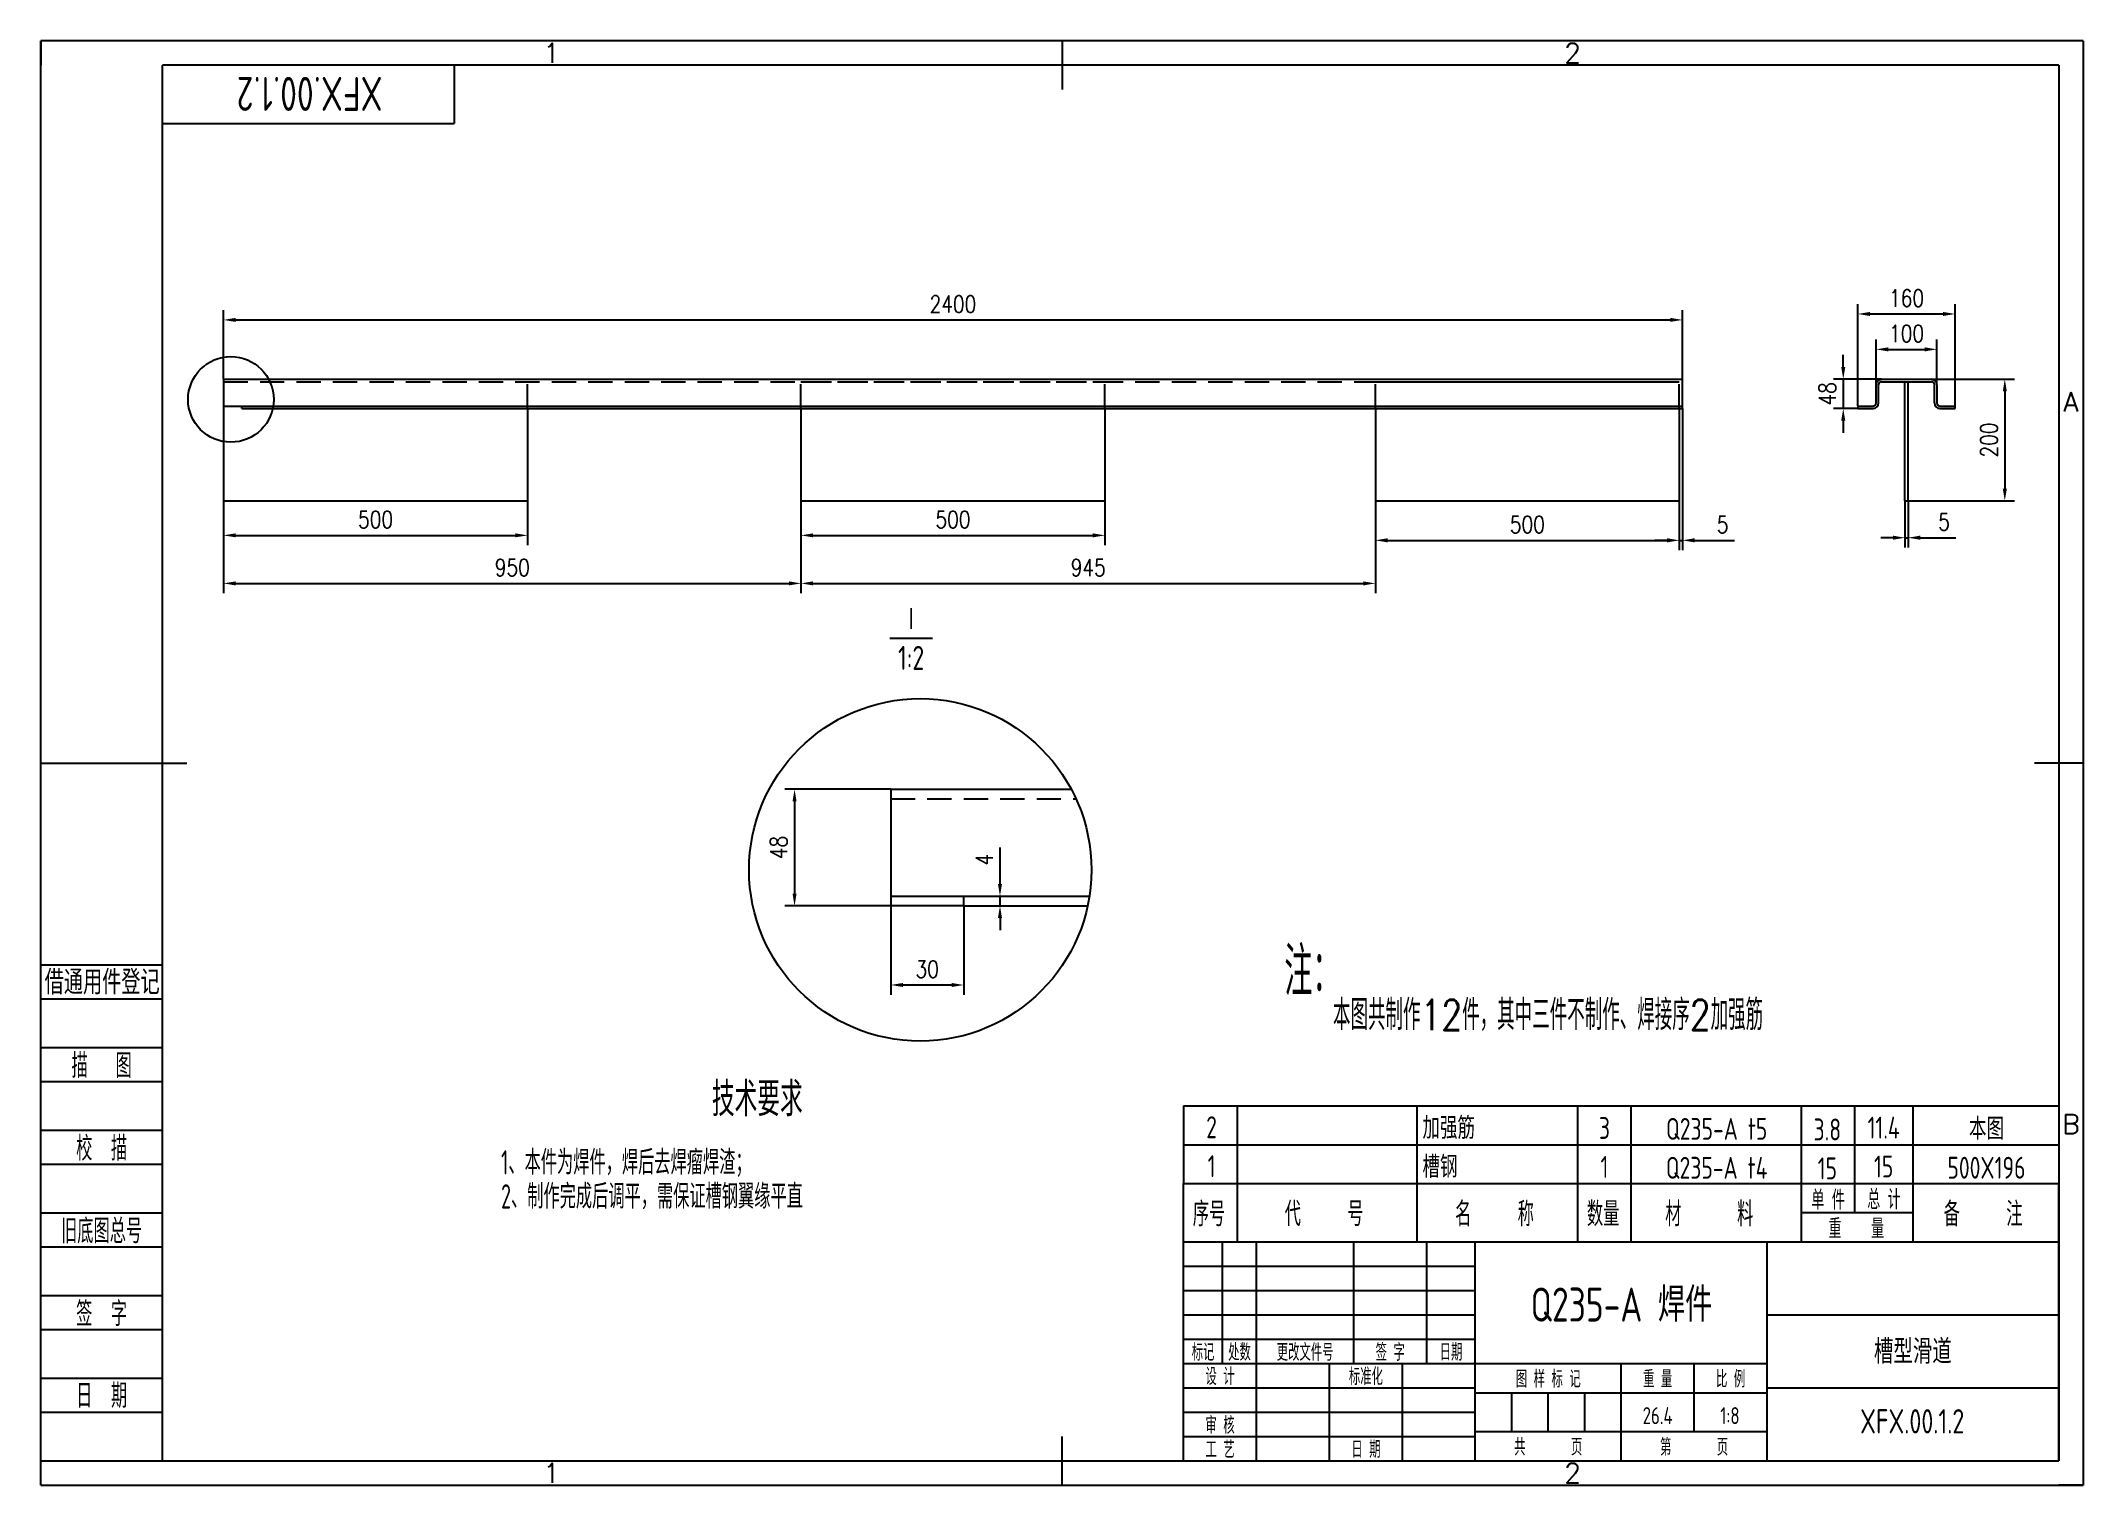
# Model space of a CAD drawing. Header units: inches. Extents: x -200 to 3160, y -40 to 2336.
import ezdxf
from ezdxf.enums import TextEntityAlignment as Align

# ---------------------------------------------------------------- set-up
doc = ezdxf.new("R2010")
doc.units = ezdxf.units.IN
doc.header["$LTSCALE"] = 80
doc.linetypes.add('DASHED', pattern=[0.75, 0.5, -0.25])
for name, color, linetype in [('1轮廓实线层', 7, 'Continuous'), ('2细线层', 4, 'Continuous'), ('4虚线层', 6, 'DASHED'), ('6文字层', 3, 'Continuous'), ('7标注层', 4, 'Continuous'), ('8符号标注层', 31, 'Continuous'), ('图框层', 7, 'Continuous')]:
    doc.layers.add(name, color=color, linetype=linetype)
doc.styles.add('PC_TEXTSTYLE', font='isocp.shx', dxfattribs={"width": 0.8, "bigfont": 'hzfs.shx'})
doc.styles.add('TH_GBDIM', font='romans.shx', dxfattribs={"width": 0.8, "bigfont": 'gbcbig.shx'})
doc.dimstyles.new('TH_GBDIM', dxfattribs={"dimscale": 8, "dimtxt": 3.5, "dimasz": 2.5, "dimexe": 2, "dimexo": 0, "dimgap": 1.5, "dimtad": 1, "dimdec": 1, "dimdsep": 46, "dimtxsty": 'TH_GBDIM', "dimcen": 2.5, "dimclrd": 130, "dimclre": 130, "dimclrt": 3, "dimadec": 0, "dimazin": 2, "dimtfac": 0.714286, "dimtdec": 1, "dimtmove": 0, "dimatfit": 3, "dimfxl": 0, "dimtzin": 0, "dimlwd": -1, "dimlwe": -1, "dimarcsym": 0})

# ---------------------------------------------------------------- blocks, each defined once
blk = doc.blocks.new('*D8')
at = {"layer": '7标注层', "color": 130, "transparency": 16777216}
for p, q in [((2910.4, 1779.3), (3047.1, 1779.3)), ((3031.1, 1759.3), (3031.1, 1599.3)), ((2871.9, 1579.3), (3047.1, 1579.3))]:
    blk.add_line(p, q, dxfattribs=at)
for points in [[(3027.8, 1759.3), (3034.5, 1759.3), (3031.1, 1779.3)], [(3027.8, 1599.3), (3034.5, 1599.3), (3031.1, 1579.3)]]:
    blk.add_solid(points, dxfattribs=at)
at = {"layer": 'Defpoints', "color": 0, "transparency": 16777216}
for p in [(2910.4, 1779.3), (2871.9, 1579.3), (3031.1, 1579.3)]:
    blk.add_point(p, dxfattribs=at)
at = {"layer": '7标注层', "color": 3, "transparency": 16777216, "insert": (3005.1, 1679.3), "char_height": 28, "attachment_point": 5, "rotation": 90, "style": 'TH_GBDIM'}
blk.add_mtext('200', dxfattribs=at)
blk = doc.blocks.new('*D9')
at = {"layer": '7标注层', "color": 130, "transparency": 16777216}
for p, q in [((2819.4, 1770.3), (2819.4, 1844.5)), ((2839.4, 1828.5), (2899.4, 1828.5)), ((2919.4, 1770.3), (2919.4, 1844.5))]:
    blk.add_line(p, q, dxfattribs=at)
for points in [[(2839.4, 1831.8), (2839.4, 1825.1), (2819.4, 1828.5)], [(2899.4, 1831.8), (2899.4, 1825.1), (2919.4, 1828.5)]]:
    blk.add_solid(points, dxfattribs=at)
at = {"layer": 'Defpoints', "color": 0, "transparency": 16777216}
for p in [(2919.4, 1828.5), (2819.4, 1770.3), (2919.4, 1770.3)]:
    blk.add_point(p, dxfattribs=at)
at = {"layer": '7标注层', "color": 3, "transparency": 16777216, "insert": (2869.4, 1854.5), "char_height": 28, "attachment_point": 5, "style": 'TH_GBDIM'}
blk.add_mtext('100', dxfattribs=at)
blk = doc.blocks.new('*D10')
at = {"layer": '7标注层', "color": 130, "transparency": 16777216}
for p, q in [((2765.3, 1799.3), (2765.3, 1819.3)), ((2828.4, 1779.3), (2749.3, 1779.3)), ((2765.3, 1779.3), (2765.3, 1731.3)), ((2789.4, 1731.3), (2749.3, 1731.3)), ((2765.3, 1711.3), (2765.3, 1691.3))]:
    blk.add_line(p, q, dxfattribs=at)
for points in [[(2762, 1799.3), (2768.6, 1799.3), (2765.3, 1779.3)], [(2762, 1711.3), (2768.6, 1711.3), (2765.3, 1731.3)]]:
    blk.add_solid(points, dxfattribs=at)
at = {"layer": 'Defpoints', "color": 0, "transparency": 16777216}
for p in [(2828.4, 1779.3), (2765.3, 1731.3), (2789.4, 1731.3)]:
    blk.add_point(p, dxfattribs=at)
at = {"layer": '7标注层', "color": 3, "transparency": 16777216, "insert": (2739.3, 1755.3), "char_height": 28, "attachment_point": 5, "rotation": 90, "style": 'TH_GBDIM'}
blk.add_mtext('48', dxfattribs=at)
blk = doc.blocks.new('*D11')
at = {"layer": '7标注层', "color": 130, "transparency": 16777216}
for p, q in [((2789.4, 1735.3), (2789.4, 1902.7)), ((2809.4, 1886.7), (2929.4, 1886.7)), ((2949.4, 1735.3), (2949.4, 1902.7))]:
    blk.add_line(p, q, dxfattribs=at)
for points in [[(2809.4, 1890), (2809.4, 1883.3), (2789.4, 1886.7)], [(2929.4, 1890), (2929.4, 1883.3), (2949.4, 1886.7)]]:
    blk.add_solid(points, dxfattribs=at)
at = {"layer": 'Defpoints', "color": 0, "transparency": 16777216}
for p in [(2949.4, 1886.7), (2789.4, 1735.3), (2949.4, 1735.3)]:
    blk.add_point(p, dxfattribs=at)
at = {"layer": '7标注层', "color": 3, "transparency": 16777216, "insert": (2869.4, 1912.7), "char_height": 28, "attachment_point": 5, "style": 'TH_GBDIM'}
blk.add_mtext('160', dxfattribs=at)
blk = doc.blocks.new('*D12')
at = {"layer": '7标注层', "color": 130, "transparency": 16777216}
for p, q in [((100.6, 1779.3), (100.6, 1892.9)), ((2500.6, 1779.3), (2500.6, 1892.9)), ((120.6, 1876.9), (2480.6, 1876.9))]:
    blk.add_line(p, q, dxfattribs=at)
for points in [[(120.6, 1880.3), (120.6, 1873.6), (100.6, 1876.9)], [(2480.6, 1880.3), (2480.6, 1873.6), (2500.6, 1876.9)]]:
    blk.add_solid(points, dxfattribs=at)
at = {"layer": 'Defpoints', "color": 0, "transparency": 16777216}
for p in [(2500.6, 1876.9), (100.6, 1779.3), (2500.6, 1779.3)]:
    blk.add_point(p, dxfattribs=at)
at = {"layer": '7标注层', "color": 3, "transparency": 16777216, "insert": (1300.6, 1902.9), "char_height": 28, "attachment_point": 5, "style": 'TH_GBDIM'}
blk.add_mtext('2400', dxfattribs=at)
blk = doc.blocks.new('*D13')
at = {"layer": '7标注层', "color": 130, "transparency": 16777216}
for p, q in [((2866.9, 1579.3), (2866.9, 1502.6)), ((2871.9, 1579.3), (2871.9, 1502.6)), ((2846.9, 1518.6), (2826.9, 1518.6)), ((2866.9, 1518.6), (2871.9, 1518.6)), ((2891.9, 1518.6), (2950.8, 1518.6))]:
    blk.add_line(p, q, dxfattribs=at)
for points in [[(2846.9, 1522), (2846.9, 1515.3), (2866.9, 1518.6)], [(2891.9, 1522), (2891.9, 1515.3), (2871.9, 1518.6)]]:
    blk.add_solid(points, dxfattribs=at)
at = {"layer": 'Defpoints', "color": 0, "transparency": 16777216}
for p in [(2866.9, 1579.3), (2871.9, 1579.3), (2871.9, 1518.6)]:
    blk.add_point(p, dxfattribs=at)
at = {"layer": '7标注层', "color": 3, "transparency": 16777216, "insert": (2931.3, 1544.6), "char_height": 28, "attachment_point": 5, "style": 'TH_GBDIM'}
blk.add_mtext('5', dxfattribs=at)
blk = doc.blocks.new('*D14')
at = {"layer": '7标注层', "color": 130, "transparency": 16777216}
for p, q in [((1198.3, 1104.9), (1024, 1104.9)), ((1040, 1084.9), (1040, 932.9)), ((1318.3, 912.9), (1024, 912.9))]:
    blk.add_line(p, q, dxfattribs=at)
for points in [[(1036.7, 1084.9), (1043.3, 1084.9), (1040, 1104.9)], [(1036.7, 932.9), (1043.3, 932.9), (1040, 912.9)]]:
    blk.add_solid(points, dxfattribs=at)
at = {"layer": 'Defpoints', "color": 0, "transparency": 16777216}
for p in [(1198.3, 1104.9), (1040, 912.9), (1318.3, 912.9)]:
    blk.add_point(p, dxfattribs=at)
at = {"layer": '7标注层', "color": 3, "transparency": 16777216, "insert": (1014, 1008.9), "char_height": 28, "attachment_point": 5, "rotation": 90, "style": 'TH_GBDIM'}
blk.add_mtext('48', dxfattribs=at)
blk = doc.blocks.new('*D15')
at = {"layer": '7标注层', "color": 130, "transparency": 16777216}
for p, q in [((1198.3, 928.9), (1198.3, 766.8)), ((1318.3, 912.9), (1318.3, 766.8)), ((1218.3, 782.8), (1298.3, 782.8))]:
    blk.add_line(p, q, dxfattribs=at)
for points in [[(1218.3, 786.1), (1218.3, 779.5), (1198.3, 782.8)], [(1298.3, 786.1), (1298.3, 779.5), (1318.3, 782.8)]]:
    blk.add_solid(points, dxfattribs=at)
at = {"layer": 'Defpoints', "color": 0, "transparency": 16777216}
for p in [(1198.3, 928.9), (1318.3, 912.9), (1318.3, 782.8)]:
    blk.add_point(p, dxfattribs=at)
at = {"layer": '7标注层', "color": 3, "transparency": 16777216, "insert": (1258.3, 808.8), "char_height": 28, "attachment_point": 5, "style": 'TH_GBDIM'}
blk.add_mtext('30', dxfattribs=at)
blk = doc.blocks.new('*D16')
at = {"layer": '7标注层', "color": 130, "transparency": 16777216}
for p, q in [((1378, 948.9), (1378, 1008.9)), ((1358.5, 928.9), (1394, 928.9)), ((1358.5, 912.9), (1394, 912.9)), ((1378, 912.9), (1378, 928.9)), ((1378, 892.9), (1378, 872.9))]:
    blk.add_line(p, q, dxfattribs=at)
for points in [[(1374.6, 948.9), (1381.3, 948.9), (1378, 928.9)], [(1374.6, 892.9), (1381.3, 892.9), (1378, 912.9)]]:
    blk.add_solid(points, dxfattribs=at)
at = {"layer": 'Defpoints', "color": 0, "transparency": 16777216}
for p in [(1358.5, 928.9), (1358.5, 912.9), (1378, 928.9)]:
    blk.add_point(p, dxfattribs=at)
at = {"layer": '7标注层', "color": 3, "transparency": 16777216, "insert": (1352, 988.9), "char_height": 28, "attachment_point": 5, "rotation": 90, "style": 'TH_GBDIM'}
blk.add_mtext('4', dxfattribs=at)
blk = doc.blocks.new('*D17')
at = {"layer": '7标注层', "color": 130, "transparency": 16777216}
for p, q in [((100.6, 1579.3), (100.6, 1427.5)), ((1050.6, 1579.3), (1050.6, 1427.5)), ((120.6, 1443.5), (1030.6, 1443.5))]:
    blk.add_line(p, q, dxfattribs=at)
for points in [[(120.6, 1446.8), (120.6, 1440.1), (100.6, 1443.5)], [(1030.6, 1446.8), (1030.6, 1440.1), (1050.6, 1443.5)]]:
    blk.add_solid(points, dxfattribs=at)
at = {"layer": 'Defpoints', "color": 0, "transparency": 16777216}
for p in [(100.6, 1579.3), (1050.6, 1579.3), (1050.6, 1443.5)]:
    blk.add_point(p, dxfattribs=at)
at = {"layer": '7标注层', "color": 3, "transparency": 16777216, "insert": (575.6, 1469.5), "char_height": 28, "attachment_point": 5, "style": 'TH_GBDIM'}
blk.add_mtext('950', dxfattribs=at)
blk = doc.blocks.new('*D18')
at = {"layer": '7标注层', "color": 130, "transparency": 16777216}
for p, q in [((1050.6, 1579.3), (1050.6, 1427.5)), ((1995.6, 1579.3), (1995.6, 1427.5)), ((1070.6, 1443.5), (1975.6, 1443.5))]:
    blk.add_line(p, q, dxfattribs=at)
for points in [[(1070.6, 1446.8), (1070.6, 1440.1), (1050.6, 1443.5)], [(1975.6, 1446.8), (1975.6, 1440.1), (1995.6, 1443.5)]]:
    blk.add_solid(points, dxfattribs=at)
at = {"layer": 'Defpoints', "color": 0, "transparency": 16777216}
for p in [(1050.6, 1579.3), (1995.6, 1579.3), (1995.6, 1443.5)]:
    blk.add_point(p, dxfattribs=at)
at = {"layer": '7标注层', "color": 3, "transparency": 16777216, "insert": (1523.1, 1469.5), "char_height": 28, "attachment_point": 5, "style": 'TH_GBDIM'}
blk.add_mtext('945', dxfattribs=at)
blk = doc.blocks.new('*D19')
at = {"layer": '7标注层', "color": 130, "transparency": 16777216}
for p, q in [((2500.6, 1731.3), (2500.6, 1498.3)), ((2495.6, 1579.3), (2495.6, 1498.3)), ((2475.6, 1514.3), (2455.6, 1514.3)), ((2495.6, 1514.3), (2500.6, 1514.3)), ((2520.6, 1514.3), (2586.2, 1514.3))]:
    blk.add_line(p, q, dxfattribs=at)
for points in [[(2475.6, 1517.7), (2475.6, 1511), (2495.6, 1514.3)], [(2520.6, 1517.7), (2520.6, 1511), (2500.6, 1514.3)]]:
    blk.add_solid(points, dxfattribs=at)
at = {"layer": 'Defpoints', "color": 0, "transparency": 16777216}
for p in [(2500.6, 1731.3), (2495.6, 1579.3), (2495.6, 1514.3)]:
    blk.add_point(p, dxfattribs=at)
at = {"layer": '7标注层', "color": 3, "transparency": 16777216, "insert": (2566.8, 1540.3), "char_height": 28, "attachment_point": 5, "style": 'TH_GBDIM'}
blk.add_mtext('5', dxfattribs=at)
blk = doc.blocks.new('*D20')
at = {"layer": '7标注层', "color": 130, "transparency": 16777216}
for p, q in [((100.6, 1579.3), (100.6, 1506.5)), ((600.6, 1579.3), (600.6, 1506.5)), ((120.6, 1522.5), (580.6, 1522.5))]:
    blk.add_line(p, q, dxfattribs=at)
for points in [[(120.6, 1525.8), (120.6, 1519.2), (100.6, 1522.5)], [(580.6, 1525.8), (580.6, 1519.2), (600.6, 1522.5)]]:
    blk.add_solid(points, dxfattribs=at)
at = {"layer": 'Defpoints', "color": 0, "transparency": 16777216}
for p in [(100.6, 1579.3), (600.6, 1579.3), (600.6, 1522.5)]:
    blk.add_point(p, dxfattribs=at)
at = {"layer": '7标注层', "color": 3, "transparency": 16777216, "insert": (350.6, 1548.5), "char_height": 28, "attachment_point": 5, "style": 'TH_GBDIM'}
blk.add_mtext('500', dxfattribs=at)
blk = doc.blocks.new('*D21')
at = {"layer": '7标注层', "color": 130, "transparency": 16777216}
for p, q in [((1050.6, 1579.3), (1050.6, 1506.5)), ((1550.6, 1579.3), (1550.6, 1506.5)), ((1070.6, 1522.5), (1530.6, 1522.5))]:
    blk.add_line(p, q, dxfattribs=at)
for points in [[(1070.6, 1525.8), (1070.6, 1519.2), (1050.6, 1522.5)], [(1530.6, 1525.8), (1530.6, 1519.2), (1550.6, 1522.5)]]:
    blk.add_solid(points, dxfattribs=at)
at = {"layer": 'Defpoints', "color": 0, "transparency": 16777216}
for p in [(1050.6, 1579.3), (1550.6, 1579.3), (1550.6, 1522.5)]:
    blk.add_point(p, dxfattribs=at)
at = {"layer": '7标注层', "color": 3, "transparency": 16777216, "insert": (1300.6, 1548.5), "char_height": 28, "attachment_point": 5, "style": 'TH_GBDIM'}
blk.add_mtext('500', dxfattribs=at)
blk = doc.blocks.new('*D22')
at = {"layer": '7标注层', "color": 130, "transparency": 16777216}
for p, q in [((1995.6, 1579.3), (1995.6, 1498.3)), ((2495.6, 1579.3), (2495.6, 1498.3)), ((2015.6, 1514.3), (2475.6, 1514.3))]:
    blk.add_line(p, q, dxfattribs=at)
for points in [[(2015.6, 1517.7), (2015.6, 1511), (1995.6, 1514.3)], [(2475.6, 1517.7), (2475.6, 1511), (2495.6, 1514.3)]]:
    blk.add_solid(points, dxfattribs=at)
at = {"layer": 'Defpoints', "color": 0, "transparency": 16777216}
for p in [(1995.6, 1579.3), (2495.6, 1579.3), (2495.6, 1514.3)]:
    blk.add_point(p, dxfattribs=at)
at = {"layer": '7标注层', "color": 3, "transparency": 16777216, "insert": (2245.6, 1540.3), "char_height": 28, "attachment_point": 5, "style": 'TH_GBDIM'}
blk.add_mtext('500', dxfattribs=at)
blk = doc.blocks.new('PC_TITLE_BLOCK')
at = {"layer": '1轮廓实线层'}
for p, q in [((0, 45), (-180, 45)), ((-180, 0), (-180, 45)), ((-172, 20), (-172, 45)), ((-165, 20), (-165, 45)), ((-145, 20), (-145, 45)), ((-130, 20), (-130, 45)), ((-120, 0), (-120, 45)), ((-60, 30), (0, 30)), ((-180, 20), (-60, 20)), ((-165, 0), (-165, 20)), ((-150, 0), (-150, 20)), ((-135, 0), (-135, 20)), ((-60, 15), (0, 15)), ((-180, 0), (0, 0))]:
    blk.add_line(p, q, dxfattribs=at)
at = {"layer": '1轮廓实线层', "color": 7}
for p, q in [((-60, 0), (-60, 45)), ((-180, 25), (-120, 25))]:
    blk.add_line(p, q, dxfattribs=at)
at = {"layer": '2细线层'}
for p, q in [((-180, 40), (-120, 40)), ((-180, 35), (-120, 35)), ((-180, 30), (-120, 30)), ((-90, 0), (-90, 20)), ((-75, 6), (-75, 20)), ((-180, 15), (-120, 15)), ((-120, 14), (-60, 14)), ((-112.5, 6), (-112.5, 14)), ((-105, 6), (-105, 14)), ((-97.5, 6), (-97.5, 14)), ((-180, 10), (-120, 10)), ((-180, 5), (-120, 5)), ((-120, 6), (-60, 6))]:
    blk.add_line(p, q, dxfattribs=at)
at = {"layer": '图框层'}
blk.add_line((0, 0), (0, 45), dxfattribs=at)
at = {"layer": '6文字层', "style": 'PC_TEXTSTYLE', "width": 0.667}
for s, p in [('标记', (-176, 22.5)), ('处数', (-168.5, 22.5)), (' 更改文件号 ', (-155, 22.5)), (' 签 字 ', (-137.5, 22.5)), (' 日期 ', (-125, 22.5)), (' 设 计 ', (-172.5, 17.51)), (' 标准化 ', (-142.5, 17.51)), (' 图 样 标 记 ', (-105, 17)), (' 重 量 ', (-82.5, 17)), (' 比 例 ', (-67.5, 17)), (' 审 核 ', (-172.5, 7.5)), (' 工 艺 ', (-172.5, 2.5)), (' 日 期 ', (-142.5, 2.5)), ('共       页', (-105, 3)), ('第       页', (-75, 3))]:
    blk.add_text(s, height=3.5, dxfattribs=at).set_placement(p, align=Align.MIDDLE)
at = {"layer": '6文字层', "style": 'PC_TEXTSTYLE', "flags": 8}
for tag, height, width, p, p2 in [('企业名称', 5, 1.98445, (-54.29, 34.82), (-5.27, 34.82)), ('产品名称或材料标记', 7, 0.600652, (-113.46, 28.64), (-66.42, 28.64)), ('图样名称', 5, 2.004495, (-54.79, 19.98), (-5.27, 19.98)), ('标准化', 3.5, 1.023147, (-133.83, 15.37), (-120.75, 15.37)), ('审核', 3.5, 1.579393, (-163.99, 5.37), (-150.63, 5.37)), ('重量', 3.5, 1.408247, (-88.46, 7.54), (-76.55, 7.54)), ('比例', 3.5, 1.385287, (-73.35, 7.54), (-61.93, 7.54)), ('图样代号', 5, 2.006536, (-54.79, 5.63), (-5.52, 5.63)), ('工艺', 3.5, 1.621807, (-164.21, 0.37), (-150.89, 0.37)), ('共几页', 3.5, 0.557144, (-108.07, 0.63), (-101.05, 0.63)), ('日期', 3.5, 1.560088, (-133.83, 0.37), (-120.75, 0.37))]:
    blk.add_attdef(tag, text='', height=height, dxfattribs=dict(at, width=width)).set_placement(p, p2, align=Align.FIT)
at = {"layer": '6文字层', "style": 'PC_TEXTSTYLE', "width": 9.905045, "flags": 8}
blk.add_attdef('设计', text='', height=3.5, rotation=358.4644, dxfattribs=at).set_placement((-164.23, 15.37), (-150.37, 15), align=Align.FIT)
at = {"layer": '6文字层', "color": 3, "style": 'PC_TEXTSTYLE', "width": 0.56476, "flags": 8}
blk.add_attdef('第几页', text='', height=3.5, dxfattribs=at).set_placement((-78.29, 0.75), (-71.16, 0.75), align=Align.FIT)
at = {"layer": '6文字层', "ltscale": 10, "style": 'PC_TEXTSTYLE', "flags": 1}
blk.add_attdef('图纸张数', (-58.68, -0.49), '', height=2.5, dxfattribs=at)
blk = doc.blocks.new('PC_FJL_BLOCK')
at = {"layer": '2细线层'}
for p, q in [((-25, 102), (0, 102)), ((-25, 95), (0, 95)), ((-25, 85), (0, 85)), ((-25, 78), (0, 78)), ((-25, 68), (0, 68)), ((-25, 61), (0, 61)), ((-25, 51), (0, 51)), ((-25, 44), (0, 44)), ((-25, 34), (0, 34)), ((-25, 27), (0, 27)), ((-25, 17), (0, 17)), ((-25, 10), (0, 10)), ((-25, 0), (0, 0))]:
    blk.add_line(p, q, dxfattribs=at)
at = {"layer": '6文字层', "color": 3, "style": 'PC_TEXTSTYLE', "width": 0.715685}
blk.add_text('借通用件登记', height=5, dxfattribs=at).set_placement((-24.22, 95.91), (-0.56, 95.91), align=Align.FIT)
at = {"layer": '6文字层', "color": 3, "style": 'PC_TEXTSTYLE'}
for s, width, p in [('描   图', 0.6667, (-12.5, 81.5)), ('校  描', 0.667, (-12.5, 64.5)), ('旧底图总号', 0.667, (-12.5, 47.5)), ('签  字', 0.667, (-12.5, 30.5)), ('日  期', 0.667, (-12.49, 13.6))]:
    blk.add_text(s, height=5, dxfattribs=dict(at, width=width)).set_placement(p, align=Align.MIDDLE)
at = {"layer": '6文字层', "style": 'PC_TEXTSTYLE'}
for tag, width, p, p2 in [('借通用件登记', 0.671328, (-23.44, 86.36), (-1.25, 86.36)), ('描图', 2.120922, (-23.44, 69.36), (-1.25, 69.36)), ('校图', 2.149976, (-23.75, 52.06), (-1.25, 52.06)), ('旧底图总号', 0.761452, (-22.84, 35.67), (-1.86, 35.67)), ('签字', 2.026939, (-23.14, 18.37), (-1.56, 18.37)), ('日期', 1.89999, (-22.84, 1.37), (-2.17, 1.37))]:
    blk.add_attdef(tag, text='', height=5, dxfattribs=dict(at, width=width)).set_placement(p, p2, align=Align.FIT)
blk = doc.blocks.new('PC_TYDH_BLOCK')
at = {"layer": '2细线层', "linetype": 'Continuous'}
for p in [(60, 0), (0, -12)]:
    blk.add_line(p, (60, -12), dxfattribs=at)
at = {"layer": '6文字层', "style": 'PC_TEXTSTYLE', "width": 1.815486}
blk.add_attdef('图样代号', text='', height=7, rotation=180, dxfattribs=at).set_placement((58.24, -2.4), (2.35, -2.4), align=Align.FIT)
blk = doc.blocks.new('PC_MXBTITLERECORD')
at = {"layer": '1轮廓实线层'}
for p, q in [((-180, 0), (-180, 12)), ((0, 0), (0, 12))]:
    blk.add_line(p, q, dxfattribs=at)
at = {"layer": '2细线层'}
for p, q in [((-169, 12), (-169, 0)), ((-132, 12), (-132, 0)), ((-99, 12), (-99, 0)), ((-88, 12), (-88, 0)), ((-53, 12), (-53, 0)), ((-42, 12), (-42, 6)), ((-30, 12), (-30, 0)), ((-30, 6), (-53, 6))]:
    blk.add_line(p, q, dxfattribs=at)
at = {"style": 'PC_TEXTSTYLE', "flags": 1}
blk.add_attdef('Fo oFShowMe', (-53, 6), '', height=0.00000005, dxfattribs=at)
at = {"layer": '6文字层', "style": 'PC_TEXTSTYLE', "width": 0.667}
for s, height, p in [('序号', 5, (-174.77, 6)), ('代     号', 5, (-151.09, 6)), ('名     称', 5, (-116.06, 6)), ('数量', 5, (-93.71, 6)), ('材      料', 5, (-71.89, 6)), ('单 件', 4, (-47.45, 8.84)), ('总 计', 4, (-35.96, 8.94)), ('备     注', 5, (-15.57, 6)), ('重    量', 4, (-41.65, 2.94))]:
    blk.add_text(s, height=height, dxfattribs=at).set_placement(p, align=Align.MIDDLE)
blk = doc.blocks.new('PC_MXB_BLOCK')
at = {"layer": '1轮廓实线层'}
for p, q in [((-180, 8), (-180, 0)), ((0, 8), (0, 0))]:
    blk.add_line(p, q, dxfattribs=at)
at = {"layer": '2细线层'}
for p, q in [((-180, 8), (0, 8)), ((-169, 8), (-169, 0)), ((-132, 8), (-132, 0)), ((-99, 8), (-99, 0)), ((-88, 8), (-88, 0)), ((-53, 8), (-53, 0)), ((-42, 8), (-42, 0)), ((-30, 8), (-30, 0)), ((-180, 0), (0, 0))]:
    blk.add_line(p, q, dxfattribs=at)
at = {"layer": '6文字层', "style": 'PC_TEXTSTYLE'}
for tag, width, p, p2 in [('序号', 0.769182, (-178.38, 1.35), (-170.09, 1.35)), ('代号', 3.14773, (-168.05, 1.35), (-134.11, 1.35)), ('名称', 2.802424, (-130.87, 1.2), (-100.28, 1.2)), ('数量', 0.817449, (-97.88, 1.2), (-89, 1.2)), ('材料', 2.943328, (-86.43, 1.01), (-54.3, 1.01)), ('单重', 0.854038, (-52.21, 0.89), (-43, 0.89)), ('总重', 0.958888, (-41.2, 1.27), (-30.86, 1.27)), ('备注', 2.494074, (-28.61, 1.02), (-1.16, 1.02))]:
    blk.add_attdef(tag, text='', height=4.5, dxfattribs=dict(at, width=width)).set_placement(p, p2, align=Align.FIT)

msp = doc.modelspace()

# ---------------------------------------------------------------- linework, layer by layer
at = {"layer": '1轮廓实线层'}
for p, q in [((1480, 2336), (1480, 2256)), ((100.56, 1779.29), (2500.56, 1779.29)), ((100.56, 1779.29), (100.56, 1735.29)), ((2500.56, 1779.29), (2500.56, 1731.29)), ((2819.37, 1740.29), (2819.37, 1770.29)), ((2828.37, 1779.29), (2910.37, 1779.29)), ((2919.37, 1770.29), (2919.37, 1740.29)), ((100.56, 1735.29), (2500.56, 1735.29)), ((100.56, 1735.29), (100.56, 1579.29)), ((130.56, 1731.29), (130.56, 1735.29)), ((130.56, 1731.29), (2500.56, 1731.29)), ((600.56, 1731.29), (600.56, 1579.29)), ((1050.56, 1731.29), (1050.56, 1579.29)), ((1550.56, 1731.29), (1550.56, 1579.29)), ((1995.56, 1731.29), (1995.56, 1579.29)), ((2495.56, 1731.29), (2495.56, 1579.29)), ((2789.37, 1735.29), (2814.37, 1735.29)), ((2789.37, 1735.29), (2789.37, 1731.29)), ((2924.37, 1735.29), (2949.37, 1735.29)), ((2949.37, 1731.29), (2949.37, 1735.29)), ((100.56, 1579.29), (600.56, 1579.29)), ((1050.56, 1579.29), (1550.56, 1579.29)), ((1995.56, 1579.29), (2495.56, 1579.29)), ((-200, 1148), (40, 1148)), ((3160, 1148), (3080, 1148)), ((1198.34, 1104.85), (1495.23, 1104.85)), ((1198.34, 1104.85), (1198.34, 928.85)), ((1198.34, 928.85), (1525.06, 928.85)), ((1318.34, 912.85), (1318.34, 928.85)), ((1318.34, 912.85), (1522.09, 912.85)), ((1480, -40), (1480, 40))]:
    msp.add_line(p, q, dxfattribs=at)
for centre, radius, start, end in [((2828.37, 1770.29), 9, 90, 180), ((2910.37, 1770.29), 9, 0, 90), ((2814.37, 1740.29), 5, 270, 0), ((2924.37, 1740.29), 5, 180, 270)]:
    msp.add_arc(centre, radius, start, end, dxfattribs=at)
at = {"layer": '2细线层'}
for p, q in [((-200, -40), (-200, 2336)), ((3160, 2336), (-200, 2336)), ((-200, 2336), (-200, 2296)), ((1480, 2336), (1480, 2296)), ((3160, 2336), (3160, -40)), ((3160, 1148), (3120, 1148)), ((-200, -40), (-200, 0)), ((1480, -40), (1480, 0)), ((-200, -40), (3160, -40)), ((3160, -40), (3120, -40))]:
    msp.add_line(p, q, dxfattribs=at)
at = {"layer": '2细线层', "color": 4}
for p, q in [((2823.37, 1740.29), (2823.37, 1770.29)), ((2828.37, 1775.29), (2910.37, 1775.29)), ((2866.87, 1579.29), (2866.87, 1775.29)), ((2871.87, 1579.29), (2871.87, 1775.29)), ((2915.37, 1740.29), (2915.37, 1770.29)), ((2789.37, 1731.29), (2814.37, 1731.29)), ((2924.37, 1731.29), (2949.37, 1731.29)), ((2866.87, 1579.29), (2871.87, 1579.29))]:
    msp.add_line(p, q, dxfattribs=at)
for centre, radius, start, end in [((2828.37, 1770.29), 5, 90, 180), ((2910.37, 1770.29), 5, 0, 90), ((2814.37, 1740.29), 9, 270, 0), ((2924.37, 1740.29), 9, 180, 270)]:
    msp.add_arc(centre, radius, start, end, dxfattribs=at)
at = {"layer": '4虚线层'}
for p, q in [((100.56, 1775.29), (2500.56, 1775.29)), ((100.56, 1775.29), (600.56, 1775.29)), ((600.56, 1731.29), (600.56, 1775.29)), ((1050.56, 1775.29), (1550.56, 1775.29)), ((1050.56, 1731.29), (1050.56, 1775.29)), ((1550.56, 1731.29), (1550.56, 1775.29)), ((1995.56, 1775.29), (2495.56, 1775.29)), ((1995.56, 1731.29), (1995.56, 1775.29)), ((2495.56, 1731.29), (2495.56, 1775.29)), ((1198.34, 1088.85), (1503.14, 1088.85))]:
    msp.add_line(p, q, dxfattribs=at)
at = {"layer": '8符号标注层', "color": 7}
msp.add_line((1266.85, 1352.66), (1196.85, 1352.66), dxfattribs=at)
at = {"layer": '8符号标注层'}
for centre, radius in [((112.66, 1746.13), 70.41), ((1246.77, 972.21), 281.65)]:
    msp.add_circle(centre, radius, dxfattribs=at)
at = {"layer": '图框层'}
for p, q in [((0, 0), (0, 2296)), ((3120, 2296), (0, 2296)), ((3120, 2296), (3120, 0)), ((0, 0), (3120, 0))]:
    msp.add_line(p, q, dxfattribs=at)

# ---------------------------------------------------------------- block references
ref = msp.add_blockref('PC_TYDH_BLOCK', (0, 2296), dxfattribs=dict(at, xscale=8, yscale=8, zscale=8))
ref.add_attrib('图样代号', 'XFX.00.1.2', dxfattribs={"layer": '6文字层', "height": 56, "rotation": 180, "style": 'PC_TEXTSTYLE', "width": 0.8}).set_placement((242.34, 2276.77), align=Align.CENTER)
at = {"layer": '图框层', "xscale": 8, "yscale": 8, "zscale": 8}
for name, p in [('PC_FJL_BLOCK', (0, 0)), ('PC_MXBTITLERECORD', (3120, 360))]:
    msp.add_blockref(name, p, dxfattribs=at)
at = {"layer": '图框层'}
ref = msp.add_blockref('PC_MXB_BLOCK', (3120, 520), dxfattribs=dict(at, xscale=8, yscale=8, zscale=8))
ref.add_attrib('材料', 'Q235-A t5', dxfattribs={"layer": '6文字层', "height": 36, "style": 'PC_TEXTSTYLE', "width": 0.8}).set_placement((2557.05, 528.08), align=Align.CENTER)
ref.add_attrib('序号', '2', dxfattribs={"layer": '6文字层', "height": 36, "style": 'PC_TEXTSTYLE', "width": 0.8}).set_placement((1726.12, 530.79), align=Align.CENTER)
ref.add_attrib('名称', '加强筋', (2073.07, 529.56), dxfattribs={"layer": '6文字层', "height": 36, "style": 'PC_TEXTSTYLE', "width": 0.8})
ref.add_attrib('数量', '3', dxfattribs={"layer": '6文字层', "height": 36, "style": 'PC_TEXTSTYLE', "width": 0.8}).set_placement((2372.48, 529.56), align=Align.CENTER)
ref.add_attrib('备注', '本图', dxfattribs={"layer": '6文字层', "height": 36, "style": 'PC_TEXTSTYLE', "width": 0.8}).set_placement((3000.92, 528.2), align=Align.CENTER)
ref.add_attrib('单重', '3.8', dxfattribs={"layer": '6文字层', "height": 36, "style": 'PC_TEXTSTYLE', "width": 0.8}).set_placement((2739.17, 527.1), align=Align.CENTER)
ref.add_attrib('总重', '11.4', dxfattribs={"layer": '6文字层', "height": 36, "style": 'PC_TEXTSTYLE', "width": 0.8}).set_placement((2831.79, 530.12), align=Align.CENTER)
ref = msp.add_blockref('PC_MXB_BLOCK', (3120, 456), dxfattribs=dict(at, xscale=8, yscale=8, zscale=8))
ref.add_attrib('材料', 'Q235-A t4', dxfattribs={"layer": '6文字层', "height": 36, "style": 'PC_TEXTSTYLE', "width": 0.8}).set_placement((2557.05, 464.08), align=Align.CENTER)
ref.add_attrib('序号', '1', dxfattribs={"layer": '6文字层', "height": 36, "style": 'PC_TEXTSTYLE', "width": 0.8}).set_placement((1726.12, 466.79), align=Align.CENTER)
ref.add_attrib('名称', '槽钢', (2073.07, 465.56), dxfattribs={"layer": '6文字层', "height": 36, "style": 'PC_TEXTSTYLE', "width": 0.8})
ref.add_attrib('数量', '1', dxfattribs={"layer": '6文字层', "height": 36, "style": 'PC_TEXTSTYLE', "width": 0.8}).set_placement((2372.48, 465.56), align=Align.CENTER)
ref.add_attrib('备注', '500X196', dxfattribs={"layer": '6文字层', "height": 36, "style": 'PC_TEXTSTYLE', "width": 0.8}).set_placement((3000.92, 464.2), align=Align.CENTER)
ref.add_attrib('单重', '15', dxfattribs={"layer": '6文字层', "height": 36, "style": 'PC_TEXTSTYLE', "width": 0.8}).set_placement((2739.17, 463.1), align=Align.CENTER)
ref.add_attrib('总重', '15', dxfattribs={"layer": '6文字层', "height": 36, "style": 'PC_TEXTSTYLE', "width": 0.8}).set_placement((2831.79, 466.12), align=Align.CENTER)
ref = msp.add_blockref('PC_TITLE_BLOCK', (3120, 0), dxfattribs=dict(at, xscale=8, yscale=8, zscale=8))
ref.add_attrib('重量', '26.4', dxfattribs={"layer": '6文字层', "height": 28, "style": 'PC_TEXTSTYLE', "width": 0.8}).set_placement((2459.98, 60.34), align=Align.CENTER)
ref.add_attrib('产品名称或材料标记', 'Q235-A 焊件', dxfattribs={"layer": '6文字层', "height": 56, "style": 'PC_TEXTSTYLE', "width": 0.8}).set_placement((2400.46, 229.08), align=Align.CENTER)
ref.add_attrib('图样名称', '槽型滑道', dxfattribs={"layer": '6文字层', "height": 40, "style": 'PC_TEXTSTYLE', "width": 0.8}).set_placement((2879.79, 159.82), align=Align.CENTER)
ref.add_attrib('图样代号', 'XFX.00.1.2', dxfattribs={"layer": '6文字层', "height": 40, "style": 'PC_TEXTSTYLE', "width": 0.8}).set_placement((2878.8, 45.04), align=Align.CENTER)
ref.add_attrib('比例', '1:8', dxfattribs={"layer": '6文字层', "height": 28, "style": 'PC_TEXTSTYLE', "width": 0.8}).set_placement((2578.87, 60.34), align=Align.CENTER)

# ---------------------------------------------------------------- texts
at = {"layer": '6文字层', "style": 'TH_GBDIM'}
for s, p in [('1', (640, 2316)), ('2', (2320, 2316)), ('A', (3140, 1742)), ('B', (3140, 554)), ('1', (640, -20)), ('2', (2320, -20))]:
    msp.add_text(s, height=32, dxfattribs=at).set_placement(p, align=Align.MIDDLE)
at = {"layer": '6文字层', "style": 'PC_TEXTSTYLE', "width": 0.667}
msp.add_text('技术要求', height=56, dxfattribs=at).set_placement((978.75, 623.01), align=Align.TOP_CENTER)
for s, p in [('1、本件为焊件，焊后去焊瘤焊渣；', (557.13, 511.01)), ('2、制作完成后调平，需保证槽钢翼缘平直', (557.13, 455.01))]:
    msp.add_text(s, height=40, dxfattribs=at).set_placement(p, align=Align.TOP_LEFT)
at = {"layer": '6文字层', "attachment_point": 8, "style": 'PC_TEXTSTYLE'}
for s, insert, char_height in [('Ⅰ', (1231.85, 1364.66), 39.59), ('1:2', (1231.85, 1301.07), 39.592)]:
    msp.add_mtext(s, dxfattribs=dict(at, insert=insert, char_height=char_height))
at = {"layer": '7标注层', "color": 3, "attachment_point": 5, "style": 'TH_GBDIM'}
for s, insert, char_height in [('注：', (1891.87, 805.12), 80), ('本图共制作12件，其中三件不制作、焊接序2加强筋', (2279.65, 732.84), 50)]:
    msp.add_mtext(s, dxfattribs=dict(at, insert=insert, char_height=char_height))

# ---------------------------------------------------------------- dimensions: what is measured, and where the dimension line sits
at = {"layer": '7标注层'}
for base, p1, p2, picture, middle in [((2500.56, 1876.92), (100.56, 1779.29), (2500.56, 1779.29), '*D12', (1300.56, 1902.92)), ((2949.37, 1886.66), (2789.37, 1735.29), (2949.37, 1735.29), '*D11', (2869.37, 1912.66)), ((2919.37, 1828.47), (2819.37, 1770.29), (2919.37, 1770.29), '*D9', (2869.37, 1854.47)), ((600.56, 1522.49), (100.56, 1579.29), (600.56, 1579.29), '*D20', (350.56, 1548.49)), ((1995.56, 1443.45), (1050.56, 1579.29), (1995.56, 1579.29), '*D18', (1523.06, 1469.45)), ((1550.56, 1522.49), (1050.56, 1579.29), (1550.56, 1579.29), '*D21', (1300.56, 1548.49)), ((2495.56, 1514.35), (1995.56, 1579.29), (2495.56, 1579.29), '*D22', (2245.56, 1540.35)), ((2871.87, 1518.62), (2866.87, 1579.29), (2871.87, 1579.29), '*D13', (2931.34, 1544.62))]:
    dim = msp.add_linear_dim(base=base, p1=p1, p2=p2, dimstyle='TH_GBDIM', dxfattribs=at)
    dim.commit()
    dim.dimension.update_dxf_attribs({"geometry": picture, "text_midpoint": middle})
dim = msp.add_linear_dim(base=(2765.31, 1731.29), p1=(2828.37, 1779.29), p2=(2789.37, 1731.29), angle=90, dimstyle='TH_GBDIM', dxfattribs=at)
dim.commit()
dim.dimension.update_dxf_attribs({"geometry": '*D10', "text_midpoint": (2765.31, 1755.29), "dimtype": 160})
dim = msp.add_linear_dim(base=(3031.13, 1579.29), p1=(2910.37, 1779.29), p2=(2871.87, 1579.29), angle=90, dimstyle='TH_GBDIM', dxfattribs=at)
dim.commit()
dim.dimension.update_dxf_attribs({"geometry": '*D8', "text_midpoint": (3005.13, 1679.29)})
for base, p1, p2, picture, middle in [((2495.56, 1514.35), (2500.56, 1731.29), (2495.56, 1579.29), '*D19', (2566.78, 1514.35)), ((1050.56, 1443.45), (100.56, 1579.29), (1050.56, 1579.29), '*D17', (575.56, 1443.45))]:
    dim = msp.add_linear_dim(base=base, p1=p1, p2=p2, dimstyle='TH_GBDIM', dxfattribs=at)
    dim.commit()
    dim.dimension.update_dxf_attribs({"geometry": picture, "text_midpoint": middle, "dimtype": 160})
for base, p1, p2, picture, middle in [((1040, 912.85), (1198.34, 1104.85), (1318.34, 912.85), '*D14', (1014, 1008.85)), ((1377.95, 928.85), (1358.53, 912.85), (1358.53, 928.85), '*D16', (1351.95, 988.85))]:
    dim = msp.add_linear_dim(base=base, p1=p1, p2=p2, angle=90, dimstyle='TH_GBDIM', override={"dimlfac": 0.25}, dxfattribs=at)
    dim.commit()
    dim.dimension.update_dxf_attribs({"geometry": picture, "text_midpoint": middle})
dim = msp.add_linear_dim(base=(1318.34, 782.81), p1=(1198.34, 928.85), p2=(1318.34, 912.85), dimstyle='TH_GBDIM', override={"dimlfac": 0.25}, dxfattribs=at)
dim.commit()
dim.dimension.update_dxf_attribs({"geometry": '*D15', "text_midpoint": (1258.34, 808.81)})

doc.saveas('drawing.dxf')
